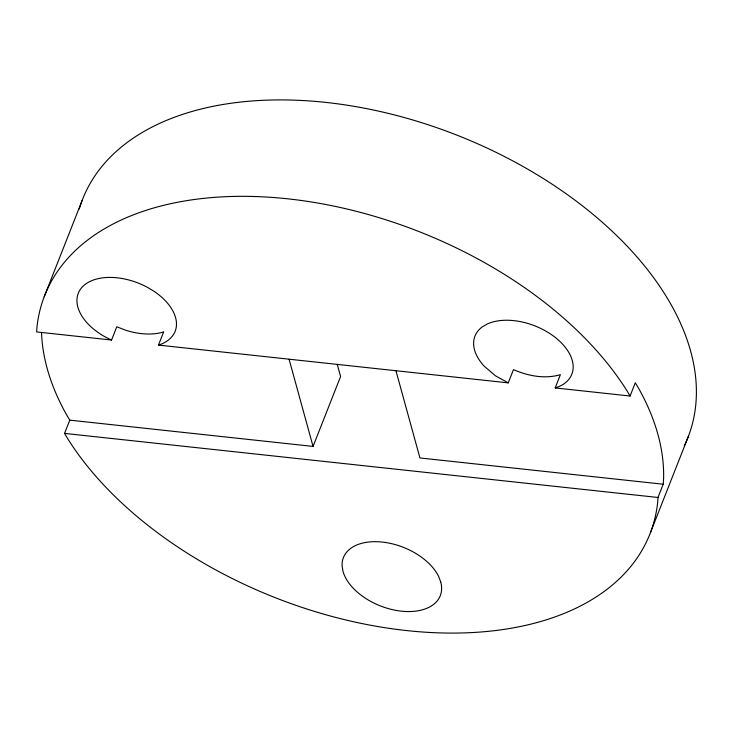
<?xml version="1.0" encoding="UTF-8"?>
<svg xmlns="http://www.w3.org/2000/svg" width="733" height="733" viewBox="0 0 733 733"><rect width="100%" height="100%" fill="white"/><g stroke="black" fill="none" stroke-linecap="round" stroke-linejoin="round"><path stroke-width="1.1" d="M630.078 396.022L626.917 390.689A325.26 196.655 21.5 0 0 287.941 198.835A325.26 196.655 21.5 0 0 36.98 326.982L36.65 331.939L111.563 340.03L116.785 326.771L125.865 330.299A52.043 31.464 21.5 0 0 162.579 332.251L163.697 331.838L158.475 345.096L508.253 382.864L513.476 369.606C528.007 375.992 544.876 379.245 560.397 374.673L555.174 387.931L630.078 396.022L635.3 382.763L638.901 388.829A325.26 196.655 21.5 0 1 663.594 478.594L663.209 484.229L657.987 497.478L657.657 502.435A325.26 196.655 21.5 0 1 406.705 630.582A325.26 196.655 21.5 0 1 67.72 438.728L64.559 433.405L69.782 420.146L66.19 414.081A325.26 196.655 21.5 0 1 41.543 332.938M44.191 296.783L82.178 200.356M69.782 420.146L313.055 446.415L340.598 376.505L337.253 364.374M650.446 532.644L688.424 436.217M158.475 345.096C165.117 343.126 171.32 338.985 174.555 332.718A52.043 31.464 21.5 0 0 154.535 291.642L147.736 287.501A52.043 31.464 21.5 0 0 81.592 287.767A52.043 31.464 21.5 0 0 105.671 337.18L111.563 340.03M555.174 387.931L559.801 386.218A52.043 31.464 21.5 0 0 557.346 339.141A52.043 31.464 21.5 0 0 486.996 324.133L482.131 327.019A52.043 31.464 21.5 0 0 484.174 366.161L495.572 375.873L508.253 382.864M663.209 484.229L419.936 457.951L395.976 370.834M64.559 433.405L657.987 497.478M289.095 359.289L313.055 446.415M79.246 209.042A325.26 196.655 21.5 0 1 456.146 134.835A325.26 196.655 21.5 0 1 684.356 445.673M440.716 581.892L438.627 576.422A52.043 31.464 21.5 0 0 382.351 542.081A52.043 31.464 21.5 0 0 342.109 566.004L342.998 571.337A52.043 31.464 21.5 0 0 401.354 611.157A52.043 31.464 21.5 0 0 440.716 581.892"/></g></svg>
